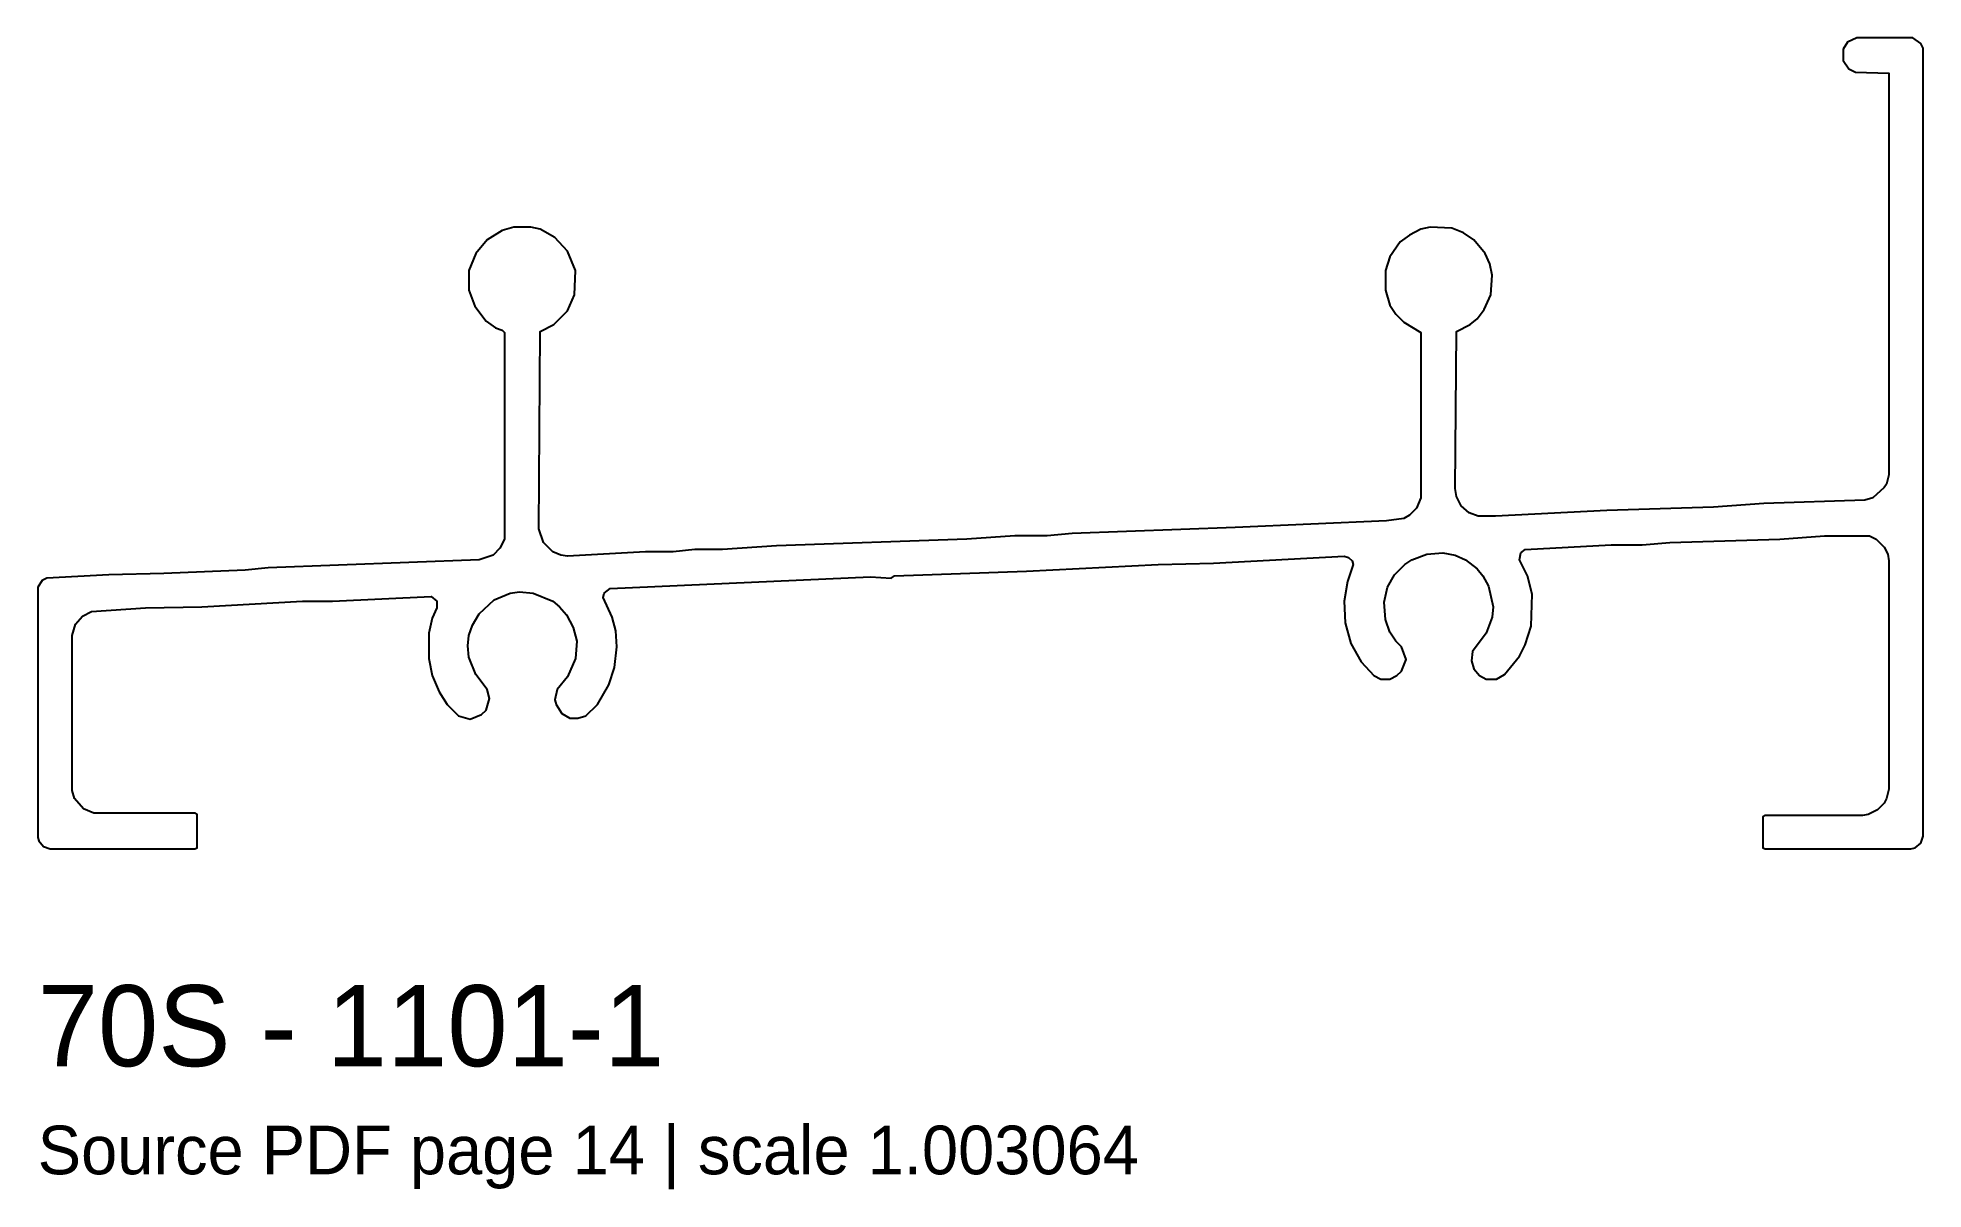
# Model space of a CAD drawing. Header units: millimetres. Extents: x 0 to 69.8, y -12.6 to 30.1.
import ezdxf

# ---------------------------------------------------------------- set-up
doc = ezdxf.new("R2010")
doc.units = ezdxf.units.MM
doc.layers.add('INFO', color=7, linetype='Continuous')
doc.layers.add('PROFILE', color=7, linetype='Continuous')

msp = doc.modelspace()

# ---------------------------------------------------------------- linework, layer by layer
at = {"layer": 'PROFILE'}
msp.add_lwpolyline([(69.809, 29.682), (69.724, 29.852), (69.427, 30.064), (67.346, 30.064), (67.007, 29.894), (66.837, 29.639), (66.837, 29.215), (67.049, 28.917), (67.304, 28.79), (68.535, 28.747), (68.535, 13.885), (68.45, 13.546), (68.365, 13.418), (67.941, 13.036), (67.644, 12.951), (63.907, 12.824), (62.038, 12.696), (58.089, 12.569), (53.971, 12.357), (53.334, 12.357), (52.994, 12.484), (52.697, 12.739), (52.527, 13.079), (52.484, 13.376), (52.527, 19.193), (53.036, 19.448), (53.291, 19.66), (53.546, 20), (53.801, 20.552), (53.843, 21.274), (53.758, 21.699), (53.588, 22.081), (53.164, 22.59), (52.782, 22.845), (52.357, 23.015), (51.55, 23.057), (51.21, 22.973), (50.786, 22.76), (50.446, 22.505), (50.064, 21.953), (49.894, 21.444), (49.894, 20.722), (50.064, 20.17), (50.276, 19.83), (50.573, 19.533), (51.21, 19.151), (51.21, 13.036), (51.041, 12.654), (50.786, 12.399), (50.573, 12.272), (49.937, 12.187), (44.331, 11.932), (38.302, 11.72), (37.367, 11.635), (36.179, 11.635), (34.395, 11.507), (27.346, 11.253), (25.35, 11.125), (24.331, 11.125), (23.525, 11.04), (22.505, 11.04), (19.618, 10.871), (19.363, 10.913), (19.066, 11.04), (18.726, 11.38), (18.556, 11.89), (18.599, 19.193), (19.108, 19.448), (19.618, 19.958), (19.873, 20.552), (19.915, 21.444), (19.618, 22.166), (19.151, 22.675), (18.599, 22.973), (18.259, 23.057), (17.622, 23.057), (17.198, 22.93), (16.646, 22.59), (16.221, 22.081), (15.966, 21.444), (15.966, 20.722), (16.178, 20.127), (16.603, 19.575), (16.943, 19.321), (17.198, 19.236), (17.282, 19.151), (17.282, 11.507), (17.113, 11.168), (16.858, 10.913), (16.348, 10.743), (8.535, 10.446), (7.686, 10.361), (4.671, 10.234), (2.633, 10.191), (0.34, 10.064), (0.17, 9.979), (0, 9.724), (0, 0.467), (0.042, 0.34), (0.212, 0.127), (0.467, 0.042), (5.817, 0.042), (5.902, 0.085), (5.902, 1.316), (5.817, 1.359), (2.081, 1.359), (1.699, 1.529), (1.359, 1.911), (1.274, 2.208), (1.274, 7.941), (1.401, 8.365), (1.656, 8.662), (1.996, 8.832), (3.992, 8.96), (6.072, 9.002), (9.809, 9.214), (10.913, 9.214), (14.565, 9.384), (14.777, 9.214), (14.777, 8.96), (14.607, 8.578), (14.48, 8.026), (14.48, 7.091), (14.607, 6.454), (14.862, 5.86), (15.159, 5.393), (15.584, 4.968), (16.009, 4.841), (16.433, 5.011), (16.603, 5.18), (16.73, 5.605), (16.646, 5.945), (16.221, 6.497), (15.966, 7.134), (15.924, 7.558), (15.966, 7.941), (16.093, 8.323), (16.348, 8.747), (16.9, 9.257), (17.495, 9.512), (17.834, 9.554), (18.344, 9.512), (19.066, 9.214), (19.321, 9.002), (19.575, 8.705), (19.83, 8.238), (19.958, 7.728), (19.915, 7.091), (19.618, 6.412), (19.236, 5.945), (19.151, 5.563), (19.193, 5.393), (19.406, 5.053), (19.703, 4.883), (20, 4.883), (20.297, 4.968), (20.722, 5.393), (21.147, 6.115), (21.359, 6.752), (21.444, 7.516), (21.401, 8.11), (21.274, 8.62), (20.934, 9.342), (20.977, 9.512), (21.189, 9.682), (30.828, 10.106), (31.592, 10.064), (31.72, 10.149), (36.603, 10.319), (41.486, 10.573), (43.525, 10.616), (48.365, 10.871), (48.535, 10.828), (48.663, 10.701), (48.705, 10.573), (48.493, 9.936), (48.365, 9.214), (48.408, 8.408), (48.62, 7.643), (49.002, 6.964), (49.469, 6.454), (49.724, 6.327), (50.064, 6.327), (50.319, 6.454), (50.489, 6.624), (50.658, 7.049), (50.489, 7.516), (50.276, 7.728), (50.064, 8.068), (49.894, 8.535), (49.852, 9.172), (49.979, 9.724), (50.234, 10.191), (50.616, 10.573), (50.871, 10.743), (51.423, 10.955), (52.017, 10.998), (52.484, 10.913), (52.866, 10.743), (53.291, 10.403), (53.503, 10.149), (53.716, 9.766), (53.886, 9.002), (53.843, 8.62), (53.631, 8.026), (53.121, 7.346), (53.079, 7.006), (53.164, 6.709), (53.376, 6.454), (53.631, 6.327), (54.013, 6.327), (54.31, 6.497), (54.862, 7.176), (55.075, 7.601), (55.287, 8.28), (55.329, 9.469), (55.159, 10.149), (54.862, 10.743), (54.905, 10.998), (55.075, 11.125), (58.259, 11.295), (59.406, 11.295), (60.425, 11.38), (64.501, 11.507), (66.157, 11.635), (67.813, 11.635), (68.068, 11.507), (68.365, 11.21), (68.493, 10.955), (68.535, 10.701), (68.535, 2.251), (68.45, 1.911), (68.365, 1.741), (68.111, 1.486), (67.771, 1.316), (67.559, 1.274), (63.949, 1.274), (63.864, 1.231), (63.864, 0.085), (63.949, 0.042), (69.342, 0.042), (69.512, 0.085), (69.724, 0.255), (69.809, 0.51)], close=True, dxfattribs=at)

# ---------------------------------------------------------------- texts
at = {"layer": 'INFO'}
for s, height, p in [('70S - 1101-1', 3, (0, -8)), ('Source PDF page 14 | scale 1.003064', 1.8, (0, -12))]:
    msp.add_text(s, height=height, dxfattribs=at).set_placement(p)

doc.saveas('drawing.dxf')
